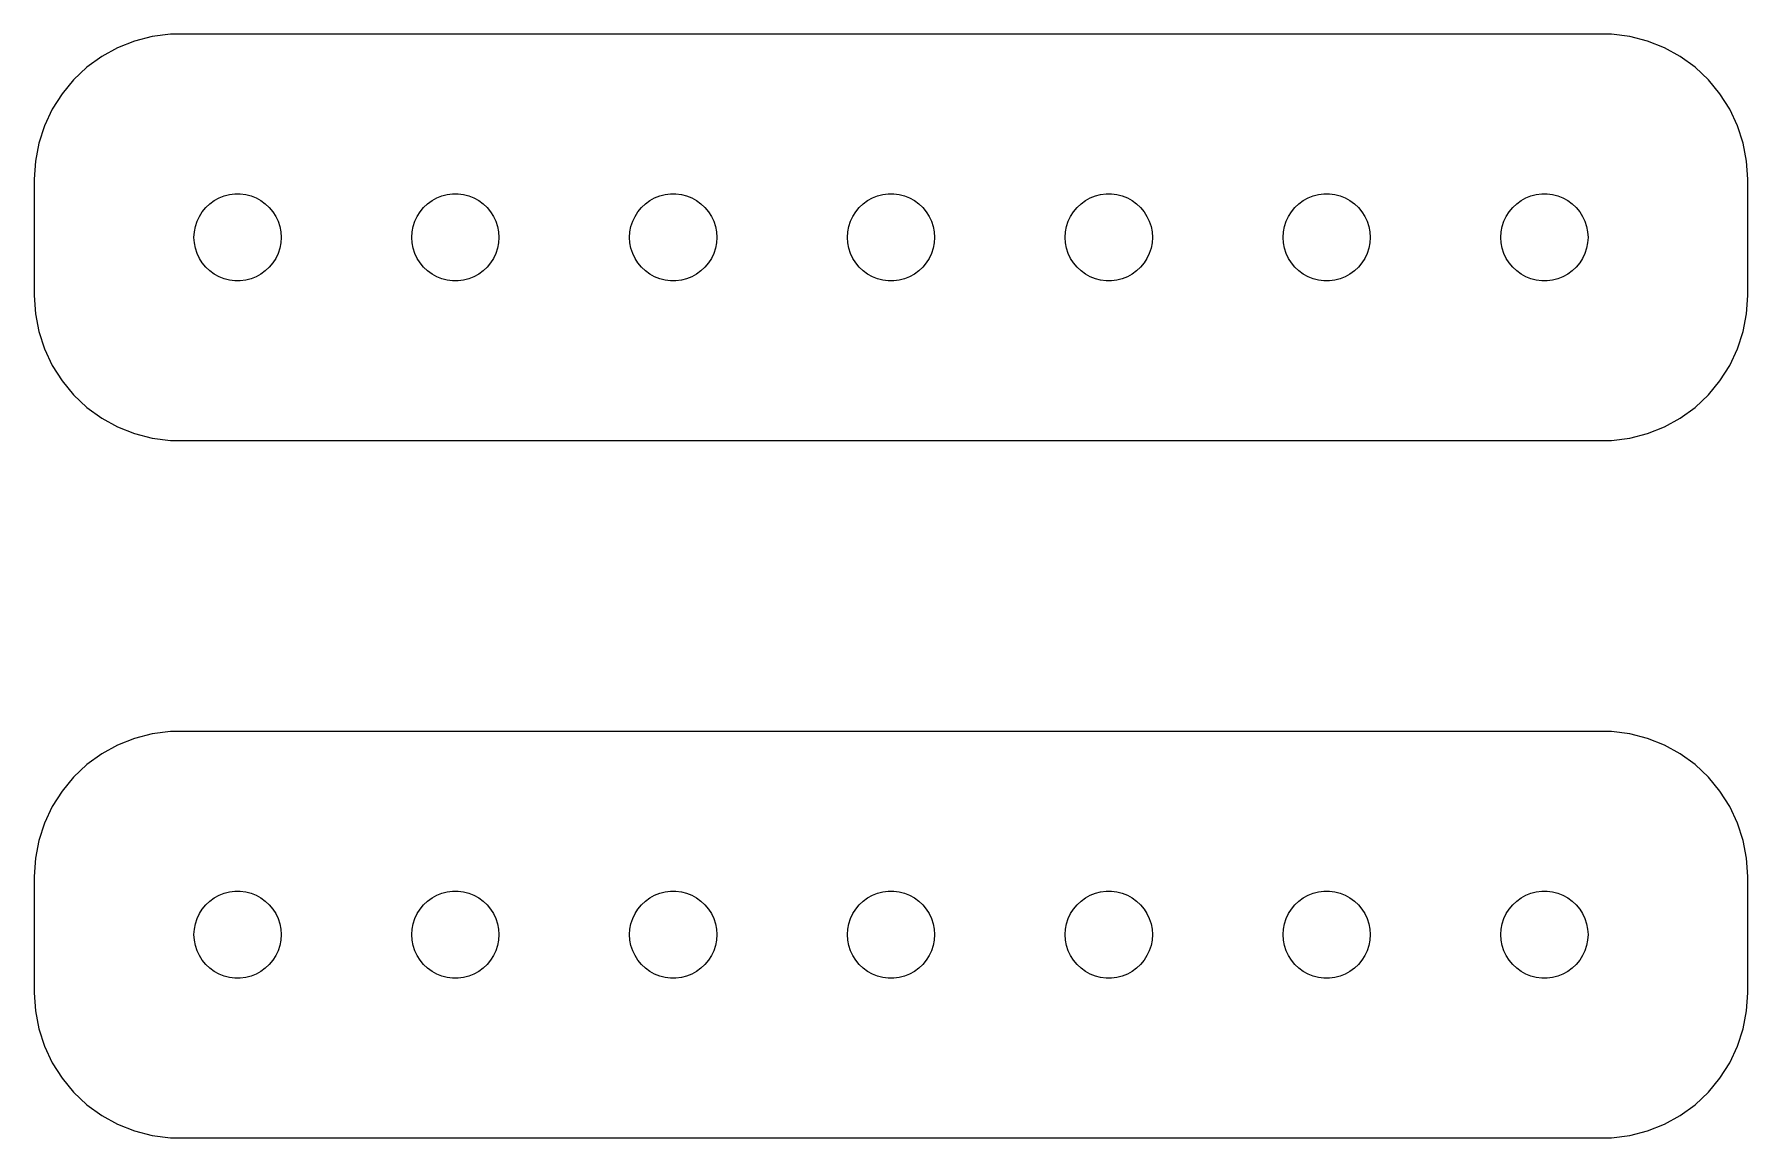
# Model space of a CAD drawing. Header units: metres. Extents: x -29.5 to 29.5, y 41 to 103.
# Drawn here: x -29.5 to 29.5, y 65 to 103 of the extents above; entities that cross this region are included whole.
import ezdxf

# ---------------------------------------------------------------- set-up
doc = ezdxf.new("R2010")
doc.units = ezdxf.units.M

msp = doc.modelspace()

# ---------------------------------------------------------------- linework, layer by layer
for p, q in [((-26.0451, 102.755), (-26.6289, 102.524)), ((-25.4369, 102.911), (-26.0451, 102.755)), ((-24.8139, 102.99), (-25.4369, 102.911)), ((24.8139, 102.99), (-24.8139, 102.99)), ((25.4369, 102.911), (24.8139, 102.99)), ((26.0451, 102.755), (25.4369, 102.911)), ((26.6289, 102.524), (26.0451, 102.755)), ((-27.1791, 102.222), (-27.6871, 101.853)), ((-26.6289, 102.524), (-27.1791, 102.222)), ((27.1791, 102.222), (26.6289, 102.524)), ((27.6871, 101.853), (27.1791, 102.222)), ((-27.6871, 101.853), (-28.1448, 101.423)), ((28.1448, 101.423), (27.6871, 101.853)), ((-28.5451, 100.939), (-28.8815, 100.409)), ((-28.1448, 101.423), (-28.5451, 100.939)), ((28.5451, 100.939), (28.1448, 101.423)), ((28.8815, 100.409), (28.5451, 100.939)), ((-28.8815, 100.409), (-29.1489, 99.8406)), ((29.1489, 99.8406), (28.8815, 100.409)), ((-29.1489, 99.8406), (-29.3429, 99.2434)), ((29.3429, 99.2434), (29.1489, 99.8406)), ((-29.3429, 99.2434), (-29.4606, 98.6267)), ((29.4606, 98.6267), (29.3429, 99.2434)), ((-29.4606, 98.6267), (-29.5, 98)), ((29.5, 98), (29.4606, 98.6267)), ((-29.5, 98), (-29.5, 94)), ((29.5, 94), (29.5, 98)), ((-23.3037, 97.2665), (-23.1387, 97.3572)), ((-23.1387, 97.3572), (-22.9635, 97.4266)), ((-22.9635, 97.4266), (-22.7811, 97.4734)), ((-22.7811, 97.4734), (-22.5942, 97.497)), ((-22.5942, 97.497), (-22.4058, 97.497)), ((-22.4058, 97.497), (-22.2189, 97.4734)), ((-22.2189, 97.4734), (-22.0365, 97.4266)), ((-22.0365, 97.4266), (-21.8613, 97.3572)), ((-21.8613, 97.3572), (-21.6963, 97.2665)), ((-15.8037, 97.2665), (-15.6387, 97.3572)), ((-15.6387, 97.3572), (-15.4635, 97.4266)), ((-15.4635, 97.4266), (-15.2811, 97.4734)), ((-15.2811, 97.4734), (-15.0942, 97.497)), ((-15.0942, 97.497), (-14.9058, 97.497)), ((-14.9058, 97.497), (-14.7189, 97.4734)), ((-14.7189, 97.4734), (-14.5365, 97.4266)), ((-14.5365, 97.4266), (-14.3613, 97.3572)), ((-14.3613, 97.3572), (-14.1963, 97.2665)), ((-8.30373, 97.2665), (-8.13866, 97.3572)), ((-8.13866, 97.3572), (-7.96352, 97.4266)), ((-7.96352, 97.4266), (-7.78107, 97.4734)), ((-7.78107, 97.4734), (-7.59418, 97.497)), ((-7.59418, 97.497), (-7.40581, 97.497)), ((-7.40581, 97.497), (-7.21892, 97.4734)), ((-7.21892, 97.4734), (-7.03647, 97.4266)), ((-7.03647, 97.4266), (-6.86133, 97.3572)), ((-6.86133, 97.3572), (-6.69626, 97.2665)), ((-0.803726, 97.2665), (-0.638657, 97.3572)), ((-0.638657, 97.3572), (-0.463516, 97.4266)), ((-0.463516, 97.4266), (-0.281067, 97.4734)), ((-0.281067, 97.4734), (-0.094177, 97.497)), ((-0.094177, 97.497), (0.094177, 97.497)), ((0.094177, 97.497), (0.281067, 97.4734)), ((0.281067, 97.4734), (0.463516, 97.4266)), ((0.463516, 97.4266), (0.638657, 97.3572)), ((0.638657, 97.3572), (0.803726, 97.2665)), ((6.69626, 97.2665), (6.86133, 97.3572)), ((6.86133, 97.3572), (7.03647, 97.4266)), ((7.03647, 97.4266), (7.21892, 97.4734)), ((7.21892, 97.4734), (7.40581, 97.497)), ((7.40581, 97.497), (7.59418, 97.497)), ((7.59418, 97.497), (7.78107, 97.4734)), ((7.78107, 97.4734), (7.96352, 97.4266)), ((7.96352, 97.4266), (8.13866, 97.3572)), ((8.13866, 97.3572), (8.30373, 97.2665)), ((14.1963, 97.2665), (14.3613, 97.3572)), ((14.3613, 97.3572), (14.5365, 97.4266)), ((14.5365, 97.4266), (14.7189, 97.4734)), ((14.7189, 97.4734), (14.9058, 97.497)), ((14.9058, 97.497), (15.0942, 97.497)), ((15.0942, 97.497), (15.2811, 97.4734)), ((15.2811, 97.4734), (15.4635, 97.4266)), ((15.4635, 97.4266), (15.6387, 97.3572)), ((15.6387, 97.3572), (15.8037, 97.2665)), ((21.6963, 97.2665), (21.8613, 97.3572)), ((21.8613, 97.3572), (22.0365, 97.4266)), ((22.0365, 97.4266), (22.2189, 97.4734)), ((22.2189, 97.4734), (22.4058, 97.497)), ((22.4058, 97.497), (22.5942, 97.497)), ((22.5942, 97.497), (22.7811, 97.4734)), ((22.7811, 97.4734), (22.9635, 97.4266)), ((22.9635, 97.4266), (23.1387, 97.3572)), ((23.1387, 97.3572), (23.3037, 97.2665)), ((-23.8145, 96.7226), (-23.7135, 96.8817)), ((-23.7135, 96.8817), (-23.5934, 97.0268)), ((-23.5934, 97.0268), (-23.4561, 97.1558)), ((-23.4561, 97.1558), (-23.3037, 97.2665)), ((-21.6963, 97.2665), (-21.5439, 97.1558)), ((-21.5439, 97.1558), (-21.4065, 97.0268)), ((-21.4065, 97.0268), (-21.2865, 96.8817)), ((-21.2865, 96.8817), (-21.1855, 96.7226)), ((-16.3145, 96.7226), (-16.2135, 96.8817)), ((-16.2135, 96.8817), (-16.0934, 97.0268)), ((-16.0934, 97.0268), (-15.9561, 97.1558)), ((-15.9561, 97.1558), (-15.8037, 97.2665)), ((-14.1963, 97.2665), (-14.0439, 97.1558)), ((-14.0439, 97.1558), (-13.9065, 97.0268)), ((-13.9065, 97.0268), (-13.7865, 96.8817)), ((-13.7865, 96.8817), (-13.6855, 96.7226)), ((-8.81445, 96.7226), (-8.71352, 96.8817)), ((-8.71352, 96.8817), (-8.59344, 97.0268)), ((-8.59344, 97.0268), (-8.45613, 97.1558)), ((-8.45613, 97.1558), (-8.30373, 97.2665)), ((-6.69626, 97.2665), (-6.54385, 97.1558)), ((-6.54385, 97.1558), (-6.40654, 97.0268)), ((-6.40654, 97.0268), (-6.28647, 96.8817)), ((-6.28647, 96.8817), (-6.18553, 96.7226)), ((-1.31445, 96.7226), (-1.21352, 96.8817)), ((-1.21352, 96.8817), (-1.09344, 97.0268)), ((-1.09344, 97.0268), (-0.956131, 97.1558)), ((-0.956131, 97.1558), (-0.803726, 97.2665)), ((0.803726, 97.2665), (0.956131, 97.1558)), ((0.956131, 97.1558), (1.09344, 97.0268)), ((1.09344, 97.0268), (1.21352, 96.8817)), ((1.21352, 96.8817), (1.31445, 96.7226)), ((6.18553, 96.7226), (6.28647, 96.8817)), ((6.28647, 96.8817), (6.40654, 97.0268)), ((6.40654, 97.0268), (6.54385, 97.1558)), ((6.54385, 97.1558), (6.69626, 97.2665)), ((8.30373, 97.2665), (8.45613, 97.1558)), ((8.45613, 97.1558), (8.59344, 97.0268)), ((8.59344, 97.0268), (8.71352, 96.8817)), ((8.71352, 96.8817), (8.81445, 96.7226)), ((13.6855, 96.7226), (13.7865, 96.8817)), ((13.7865, 96.8817), (13.9065, 97.0268)), ((13.9065, 97.0268), (14.0439, 97.1558)), ((14.0439, 97.1558), (14.1963, 97.2665)), ((15.8037, 97.2665), (15.9561, 97.1558)), ((15.9561, 97.1558), (16.0934, 97.0268)), ((16.0934, 97.0268), (16.2135, 96.8817)), ((16.2135, 96.8817), (16.3145, 96.7226)), ((21.1855, 96.7226), (21.2865, 96.8817)), ((21.2865, 96.8817), (21.4065, 97.0268)), ((21.4065, 97.0268), (21.5439, 97.1558)), ((21.5439, 97.1558), (21.6963, 97.2665)), ((23.3037, 97.2665), (23.4561, 97.1558)), ((23.4561, 97.1558), (23.5934, 97.0268)), ((23.5934, 97.0268), (23.7135, 96.8817)), ((23.7135, 96.8817), (23.8145, 96.7226)), ((-24, 96), (-23.9882, 96.188)), ((-23.9882, 96.188), (-23.9529, 96.373)), ((-23.9529, 96.373), (-23.8947, 96.5522)), ((-23.8947, 96.5522), (-23.8145, 96.7226)), ((-21.1855, 96.7226), (-21.1053, 96.5522)), ((-21.1053, 96.5522), (-21.0471, 96.373)), ((-21.0471, 96.373), (-21.0118, 96.188)), ((-21.0118, 96.188), (-21, 96)), ((-16.5, 96), (-16.4882, 96.188)), ((-16.4882, 96.188), (-16.4529, 96.373)), ((-16.4529, 96.373), (-16.3947, 96.5522)), ((-16.3947, 96.5522), (-16.3145, 96.7226)), ((-13.6855, 96.7226), (-13.6053, 96.5522)), ((-13.6053, 96.5522), (-13.5471, 96.373)), ((-13.5471, 96.373), (-13.5118, 96.188)), ((-13.5118, 96.188), (-13.5, 96)), ((-9, 96), (-8.98816, 96.188)), ((-8.98816, 96.188), (-8.95287, 96.373)), ((-8.95287, 96.373), (-8.89465, 96.5522)), ((-8.89465, 96.5522), (-8.81445, 96.7226)), ((-6.18553, 96.7226), (-6.10533, 96.5522)), ((-6.10533, 96.5522), (-6.04712, 96.373)), ((-6.04712, 96.373), (-6.01183, 96.188)), ((-6.01183, 96.188), (-6, 96)), ((-1.5, 96), (-1.48816, 96.188)), ((-1.48816, 96.188), (-1.45287, 96.373)), ((-1.45287, 96.373), (-1.39465, 96.5522)), ((-1.39465, 96.5522), (-1.31445, 96.7226)), ((1.31445, 96.7226), (1.39465, 96.5522)), ((1.39465, 96.5522), (1.45287, 96.373)), ((1.45287, 96.373), (1.48816, 96.188)), ((1.48816, 96.188), (1.5, 96)), ((6, 96), (6.01183, 96.188)), ((6.01183, 96.188), (6.04712, 96.373)), ((6.04712, 96.373), (6.10533, 96.5522)), ((6.10533, 96.5522), (6.18553, 96.7226)), ((8.81445, 96.7226), (8.89465, 96.5522)), ((8.89465, 96.5522), (8.95287, 96.373)), ((8.95287, 96.373), (8.98816, 96.188)), ((8.98816, 96.188), (9, 96)), ((13.5, 96), (13.5118, 96.188)), ((13.5118, 96.188), (13.5471, 96.373)), ((13.5471, 96.373), (13.6053, 96.5522)), ((13.6053, 96.5522), (13.6855, 96.7226)), ((16.3145, 96.7226), (16.3947, 96.5522)), ((16.3947, 96.5522), (16.4529, 96.373)), ((16.4529, 96.373), (16.4882, 96.188)), ((16.4882, 96.188), (16.5, 96)), ((21, 96), (21.0118, 96.188)), ((21.0118, 96.188), (21.0471, 96.373)), ((21.0471, 96.373), (21.1053, 96.5522)), ((21.1053, 96.5522), (21.1855, 96.7226)), ((23.8145, 96.7226), (23.8947, 96.5522)), ((23.8947, 96.5522), (23.9529, 96.373)), ((23.9529, 96.373), (23.9882, 96.188)), ((23.9882, 96.188), (24, 96)), ((-23.9882, 95.812), (-24, 96)), ((-23.9529, 95.627), (-23.9882, 95.812)), ((-23.8947, 95.4478), (-23.9529, 95.627)), ((-21.0471, 95.627), (-21.1053, 95.4478)), ((-21.0118, 95.812), (-21.0471, 95.627)), ((-21, 96), (-21.0118, 95.812)), ((-16.4882, 95.812), (-16.5, 96)), ((-16.4529, 95.627), (-16.4882, 95.812)), ((-16.3947, 95.4478), (-16.4529, 95.627)), ((-13.5471, 95.627), (-13.6053, 95.4478)), ((-13.5118, 95.812), (-13.5471, 95.627)), ((-13.5, 96), (-13.5118, 95.812)), ((-8.98816, 95.812), (-9, 96)), ((-8.95287, 95.627), (-8.98816, 95.812)), ((-8.89465, 95.4478), (-8.95287, 95.627)), ((-6.04712, 95.627), (-6.10533, 95.4478)), ((-6.01183, 95.812), (-6.04712, 95.627)), ((-6, 96), (-6.01183, 95.812)), ((-1.48816, 95.812), (-1.5, 96)), ((-1.45287, 95.627), (-1.48816, 95.812)), ((-1.39465, 95.4478), (-1.45287, 95.627)), ((1.45287, 95.627), (1.39465, 95.4478)), ((1.48816, 95.812), (1.45287, 95.627)), ((1.5, 96), (1.48816, 95.812)), ((6.01183, 95.812), (6, 96)), ((6.04712, 95.627), (6.01183, 95.812)), ((6.10533, 95.4478), (6.04712, 95.627)), ((8.95287, 95.627), (8.89465, 95.4478)), ((8.98816, 95.812), (8.95287, 95.627)), ((9, 96), (8.98816, 95.812)), ((13.5118, 95.812), (13.5, 96)), ((13.5471, 95.627), (13.5118, 95.812)), ((13.6053, 95.4478), (13.5471, 95.627)), ((16.4529, 95.627), (16.3947, 95.4478)), ((16.4882, 95.812), (16.4529, 95.627)), ((16.5, 96), (16.4882, 95.812)), ((21.0118, 95.812), (21, 96)), ((21.0471, 95.627), (21.0118, 95.812)), ((21.1053, 95.4478), (21.0471, 95.627)), ((23.9529, 95.627), (23.8947, 95.4478)), ((23.9882, 95.812), (23.9529, 95.627)), ((24, 96), (23.9882, 95.812)), ((-23.8145, 95.2774), (-23.8947, 95.4478)), ((-23.7135, 95.1183), (-23.8145, 95.2774)), ((-23.5934, 94.9732), (-23.7135, 95.1183)), ((-21.2865, 95.1183), (-21.4065, 94.9732)), ((-21.1855, 95.2774), (-21.2865, 95.1183)), ((-21.1053, 95.4478), (-21.1855, 95.2774)), ((-16.3145, 95.2774), (-16.3947, 95.4478)), ((-16.2135, 95.1183), (-16.3145, 95.2774)), ((-16.0934, 94.9732), (-16.2135, 95.1183)), ((-13.7865, 95.1183), (-13.9065, 94.9732)), ((-13.6855, 95.2774), (-13.7865, 95.1183)), ((-13.6053, 95.4478), (-13.6855, 95.2774)), ((-8.81445, 95.2774), (-8.89465, 95.4478)), ((-8.71352, 95.1183), (-8.81445, 95.2774)), ((-8.59344, 94.9732), (-8.71352, 95.1183)), ((-6.28647, 95.1183), (-6.40654, 94.9732)), ((-6.18553, 95.2774), (-6.28647, 95.1183)), ((-6.10533, 95.4478), (-6.18553, 95.2774)), ((-1.31445, 95.2774), (-1.39465, 95.4478)), ((-1.21352, 95.1183), (-1.31445, 95.2774)), ((-1.09344, 94.9732), (-1.21352, 95.1183)), ((1.21352, 95.1183), (1.09344, 94.9732)), ((1.31445, 95.2774), (1.21352, 95.1183)), ((1.39465, 95.4478), (1.31445, 95.2774)), ((6.18553, 95.2774), (6.10533, 95.4478)), ((6.28647, 95.1183), (6.18553, 95.2774)), ((6.40654, 94.9732), (6.28647, 95.1183)), ((8.71352, 95.1183), (8.59344, 94.9732)), ((8.81445, 95.2774), (8.71352, 95.1183)), ((8.89465, 95.4478), (8.81445, 95.2774)), ((13.6855, 95.2774), (13.6053, 95.4478)), ((13.7865, 95.1183), (13.6855, 95.2774)), ((13.9065, 94.9732), (13.7865, 95.1183)), ((16.2135, 95.1183), (16.0934, 94.9732)), ((16.3145, 95.2774), (16.2135, 95.1183)), ((16.3947, 95.4478), (16.3145, 95.2774)), ((21.1855, 95.2774), (21.1053, 95.4478)), ((21.2865, 95.1183), (21.1855, 95.2774)), ((21.4065, 94.9732), (21.2865, 95.1183)), ((23.7135, 95.1183), (23.5934, 94.9732)), ((23.8145, 95.2774), (23.7135, 95.1183)), ((23.8947, 95.4478), (23.8145, 95.2774)), ((-23.4561, 94.8442), (-23.5934, 94.9732)), ((-23.3037, 94.7335), (-23.4561, 94.8442)), ((-23.1387, 94.6428), (-23.3037, 94.7335)), ((-22.9635, 94.5734), (-23.1387, 94.6428)), ((-22.7811, 94.5266), (-22.9635, 94.5734)), ((-22.5942, 94.503), (-22.7811, 94.5266)), ((-22.4058, 94.503), (-22.5942, 94.503)), ((-22.2189, 94.5266), (-22.4058, 94.503)), ((-22.0365, 94.5734), (-22.2189, 94.5266)), ((-21.8613, 94.6428), (-22.0365, 94.5734)), ((-21.6963, 94.7335), (-21.8613, 94.6428)), ((-21.5439, 94.8442), (-21.6963, 94.7335)), ((-21.4065, 94.9732), (-21.5439, 94.8442)), ((-15.9561, 94.8442), (-16.0934, 94.9732)), ((-15.8037, 94.7335), (-15.9561, 94.8442)), ((-15.6387, 94.6428), (-15.8037, 94.7335)), ((-15.4635, 94.5734), (-15.6387, 94.6428)), ((-15.2811, 94.5266), (-15.4635, 94.5734)), ((-15.0942, 94.503), (-15.2811, 94.5266)), ((-14.9058, 94.503), (-15.0942, 94.503)), ((-14.7189, 94.5266), (-14.9058, 94.503)), ((-14.5365, 94.5734), (-14.7189, 94.5266)), ((-14.3613, 94.6428), (-14.5365, 94.5734)), ((-14.1963, 94.7335), (-14.3613, 94.6428)), ((-14.0439, 94.8442), (-14.1963, 94.7335)), ((-13.9065, 94.9732), (-14.0439, 94.8442)), ((-8.45613, 94.8442), (-8.59344, 94.9732)), ((-8.30373, 94.7335), (-8.45613, 94.8442)), ((-8.13866, 94.6428), (-8.30373, 94.7335)), ((-7.96352, 94.5734), (-8.13866, 94.6428)), ((-7.78107, 94.5266), (-7.96352, 94.5734)), ((-7.59418, 94.503), (-7.78107, 94.5266)), ((-7.40581, 94.503), (-7.59418, 94.503)), ((-7.21892, 94.5266), (-7.40581, 94.503)), ((-7.03647, 94.5734), (-7.21892, 94.5266)), ((-6.86133, 94.6428), (-7.03647, 94.5734)), ((-6.69626, 94.7335), (-6.86133, 94.6428)), ((-6.54385, 94.8442), (-6.69626, 94.7335)), ((-6.40654, 94.9732), (-6.54385, 94.8442)), ((-0.956131, 94.8442), (-1.09344, 94.9732)), ((-0.803726, 94.7335), (-0.956131, 94.8442)), ((-0.638657, 94.6428), (-0.803726, 94.7335)), ((-0.463516, 94.5734), (-0.638657, 94.6428)), ((-0.281067, 94.5266), (-0.463516, 94.5734)), ((-0.094177, 94.503), (-0.281067, 94.5266)), ((0.094177, 94.503), (-0.094177, 94.503)), ((0.281067, 94.5266), (0.094177, 94.503)), ((0.463516, 94.5734), (0.281067, 94.5266)), ((0.638657, 94.6428), (0.463516, 94.5734)), ((0.803726, 94.7335), (0.638657, 94.6428)), ((0.956131, 94.8442), (0.803726, 94.7335)), ((1.09344, 94.9732), (0.956131, 94.8442)), ((6.54385, 94.8442), (6.40654, 94.9732)), ((6.69626, 94.7335), (6.54385, 94.8442)), ((6.86133, 94.6428), (6.69626, 94.7335)), ((7.03647, 94.5734), (6.86133, 94.6428)), ((7.21892, 94.5266), (7.03647, 94.5734)), ((7.40581, 94.503), (7.21892, 94.5266)), ((7.59418, 94.503), (7.40581, 94.503)), ((7.78107, 94.5266), (7.59418, 94.503)), ((7.96352, 94.5734), (7.78107, 94.5266)), ((8.13866, 94.6428), (7.96352, 94.5734)), ((8.30373, 94.7335), (8.13866, 94.6428)), ((8.45613, 94.8442), (8.30373, 94.7335)), ((8.59344, 94.9732), (8.45613, 94.8442)), ((14.0439, 94.8442), (13.9065, 94.9732)), ((14.1963, 94.7335), (14.0439, 94.8442)), ((14.3613, 94.6428), (14.1963, 94.7335)), ((14.5365, 94.5734), (14.3613, 94.6428)), ((14.7189, 94.5266), (14.5365, 94.5734)), ((14.9058, 94.503), (14.7189, 94.5266)), ((15.0942, 94.503), (14.9058, 94.503)), ((15.2811, 94.5266), (15.0942, 94.503)), ((15.4635, 94.5734), (15.2811, 94.5266)), ((15.6387, 94.6428), (15.4635, 94.5734)), ((15.8037, 94.7335), (15.6387, 94.6428)), ((15.9561, 94.8442), (15.8037, 94.7335)), ((16.0934, 94.9732), (15.9561, 94.8442)), ((21.5439, 94.8442), (21.4065, 94.9732)), ((21.6963, 94.7335), (21.5439, 94.8442)), ((21.8613, 94.6428), (21.6963, 94.7335)), ((22.0365, 94.5734), (21.8613, 94.6428)), ((22.2189, 94.5266), (22.0365, 94.5734)), ((22.4058, 94.503), (22.2189, 94.5266)), ((22.5942, 94.503), (22.4058, 94.503)), ((22.7811, 94.5266), (22.5942, 94.503)), ((22.9635, 94.5734), (22.7811, 94.5266)), ((23.1387, 94.6428), (22.9635, 94.5734)), ((23.3037, 94.7335), (23.1387, 94.6428)), ((23.4561, 94.8442), (23.3037, 94.7335)), ((23.5934, 94.9732), (23.4561, 94.8442)), ((-29.5, 94), (-29.4606, 93.3733)), ((29.4606, 93.3733), (29.5, 94)), ((-29.4606, 93.3733), (-29.3429, 92.7566)), ((29.3429, 92.7566), (29.4606, 93.3733)), ((-29.3429, 92.7566), (-29.1489, 92.1594)), ((29.1489, 92.1594), (29.3429, 92.7566)), ((-29.1489, 92.1594), (-28.8815, 91.5912)), ((28.8815, 91.5912), (29.1489, 92.1594)), ((-28.8815, 91.5912), (-28.5451, 91.0611)), ((28.5451, 91.0611), (28.8815, 91.5912)), ((-28.5451, 91.0611), (-28.1448, 90.5773)), ((28.1448, 90.5773), (28.5451, 91.0611)), ((-28.1448, 90.5773), (-27.6871, 90.1474)), ((27.6871, 90.1474), (28.1448, 90.5773)), ((-27.6871, 90.1474), (-27.1791, 89.7784)), ((-27.1791, 89.7784), (-26.6289, 89.4759)), ((26.6289, 89.4759), (27.1791, 89.7784)), ((27.1791, 89.7784), (27.6871, 90.1474)), ((-26.6289, 89.4759), (-26.0451, 89.2447)), ((-26.0451, 89.2447), (-25.4369, 89.0886)), ((25.4369, 89.0886), (26.0451, 89.2447)), ((26.0451, 89.2447), (26.6289, 89.4759)), ((-25.4369, 89.0886), (-24.8139, 89.0099)), ((-24.8139, 89.0099), (24.8139, 89.0099)), ((24.8139, 89.0099), (25.4369, 89.0886)), ((-26.6289, 78.5241), (-27.1791, 78.2216)), ((-26.0451, 78.7553), (-26.6289, 78.5241)), ((-25.4369, 78.9114), (-26.0451, 78.7553)), ((-24.8139, 78.9901), (-25.4369, 78.9114)), ((24.8139, 78.9901), (-24.8139, 78.9901)), ((25.4369, 78.9114), (24.8139, 78.9901)), ((26.0451, 78.7553), (25.4369, 78.9114)), ((26.6289, 78.5241), (26.0451, 78.7553)), ((27.1791, 78.2216), (26.6289, 78.5241)), ((-27.1791, 78.2216), (-27.6871, 77.8526)), ((27.6871, 77.8526), (27.1791, 78.2216)), ((-28.1448, 77.4227), (-28.5451, 76.9389)), ((-27.6871, 77.8526), (-28.1448, 77.4227)), ((28.1448, 77.4227), (27.6871, 77.8526)), ((28.5451, 76.9389), (28.1448, 77.4227)), ((-28.5451, 76.9389), (-28.8815, 76.4088)), ((28.8815, 76.4088), (28.5451, 76.9389)), ((-28.8815, 76.4088), (-29.1489, 75.8406)), ((29.1489, 75.8406), (28.8815, 76.4088)), ((-29.1489, 75.8406), (-29.3429, 75.2434)), ((29.3429, 75.2434), (29.1489, 75.8406)), ((-29.3429, 75.2434), (-29.4606, 74.6267)), ((29.4606, 74.6267), (29.3429, 75.2434)), ((-29.4606, 74.6267), (-29.5, 74)), ((29.5, 74), (29.4606, 74.6267)), ((-29.5, 74), (-29.5, 70)), ((29.5, 70), (29.5, 74)), ((-23.4561, 73.1558), (-23.3037, 73.2665)), ((-23.3037, 73.2665), (-23.1387, 73.3572)), ((-23.1387, 73.3572), (-22.9635, 73.4266)), ((-22.9635, 73.4266), (-22.7811, 73.4734)), ((-22.7811, 73.4734), (-22.5942, 73.497)), ((-22.5942, 73.497), (-22.4058, 73.497)), ((-22.4058, 73.497), (-22.2189, 73.4734)), ((-22.2189, 73.4734), (-22.0365, 73.4266)), ((-22.0365, 73.4266), (-21.8613, 73.3572)), ((-21.8613, 73.3572), (-21.6963, 73.2665)), ((-21.6963, 73.2665), (-21.5439, 73.1558)), ((-15.9561, 73.1558), (-15.8037, 73.2665)), ((-15.8037, 73.2665), (-15.6387, 73.3572)), ((-15.6387, 73.3572), (-15.4635, 73.4266)), ((-15.4635, 73.4266), (-15.2811, 73.4734)), ((-15.2811, 73.4734), (-15.0942, 73.497)), ((-15.0942, 73.497), (-14.9058, 73.497)), ((-14.9058, 73.497), (-14.7189, 73.4734)), ((-14.7189, 73.4734), (-14.5365, 73.4266)), ((-14.5365, 73.4266), (-14.3613, 73.3572)), ((-14.3613, 73.3572), (-14.1963, 73.2665)), ((-14.1963, 73.2665), (-14.0439, 73.1558)), ((-8.45613, 73.1558), (-8.30373, 73.2665)), ((-8.30373, 73.2665), (-8.13866, 73.3572)), ((-8.13866, 73.3572), (-7.96352, 73.4266)), ((-7.96352, 73.4266), (-7.78107, 73.4734)), ((-7.78107, 73.4734), (-7.59418, 73.497)), ((-7.59418, 73.497), (-7.40581, 73.497)), ((-7.40581, 73.497), (-7.21892, 73.4734)), ((-7.21892, 73.4734), (-7.03647, 73.4266)), ((-7.03647, 73.4266), (-6.86133, 73.3572)), ((-6.86133, 73.3572), (-6.69626, 73.2665)), ((-6.69626, 73.2665), (-6.54385, 73.1558)), ((-0.956131, 73.1558), (-0.803726, 73.2665)), ((-0.803726, 73.2665), (-0.638657, 73.3572)), ((-0.638657, 73.3572), (-0.463516, 73.4266)), ((-0.463516, 73.4266), (-0.281067, 73.4734)), ((-0.281067, 73.4734), (-0.094177, 73.497)), ((-0.094177, 73.497), (0.094177, 73.497)), ((0.094177, 73.497), (0.281067, 73.4734)), ((0.281067, 73.4734), (0.463516, 73.4266)), ((0.463516, 73.4266), (0.638657, 73.3572)), ((0.638657, 73.3572), (0.803726, 73.2665)), ((0.803726, 73.2665), (0.956131, 73.1558)), ((6.54385, 73.1558), (6.69626, 73.2665)), ((6.69626, 73.2665), (6.86133, 73.3572)), ((6.86133, 73.3572), (7.03647, 73.4266)), ((7.03647, 73.4266), (7.21892, 73.4734)), ((7.21892, 73.4734), (7.40581, 73.497)), ((7.40581, 73.497), (7.59418, 73.497)), ((7.59418, 73.497), (7.78107, 73.4734)), ((7.78107, 73.4734), (7.96352, 73.4266)), ((7.96352, 73.4266), (8.13866, 73.3572)), ((8.13866, 73.3572), (8.30373, 73.2665)), ((8.30373, 73.2665), (8.45613, 73.1558)), ((14.0439, 73.1558), (14.1963, 73.2665)), ((14.1963, 73.2665), (14.3613, 73.3572)), ((14.3613, 73.3572), (14.5365, 73.4266)), ((14.5365, 73.4266), (14.7189, 73.4734)), ((14.7189, 73.4734), (14.9058, 73.497)), ((14.9058, 73.497), (15.0942, 73.497)), ((15.0942, 73.497), (15.2811, 73.4734)), ((15.2811, 73.4734), (15.4635, 73.4266)), ((15.4635, 73.4266), (15.6387, 73.3572)), ((15.6387, 73.3572), (15.8037, 73.2665)), ((15.8037, 73.2665), (15.9561, 73.1558)), ((21.5439, 73.1558), (21.6963, 73.2665)), ((21.6963, 73.2665), (21.8613, 73.3572)), ((21.8613, 73.3572), (22.0365, 73.4266)), ((22.0365, 73.4266), (22.2189, 73.4734)), ((22.2189, 73.4734), (22.4058, 73.497)), ((22.4058, 73.497), (22.5942, 73.497)), ((22.5942, 73.497), (22.7811, 73.4734)), ((22.7811, 73.4734), (22.9635, 73.4266)), ((22.9635, 73.4266), (23.1387, 73.3572)), ((23.1387, 73.3572), (23.3037, 73.2665)), ((23.3037, 73.2665), (23.4561, 73.1558)), ((-23.8947, 72.5522), (-23.8145, 72.7226)), ((-23.8145, 72.7226), (-23.7135, 72.8817)), ((-23.7135, 72.8817), (-23.5934, 73.0268)), ((-23.5934, 73.0268), (-23.4561, 73.1558)), ((-21.5439, 73.1558), (-21.4065, 73.0268)), ((-21.4065, 73.0268), (-21.2865, 72.8817)), ((-21.2865, 72.8817), (-21.1855, 72.7226)), ((-21.1855, 72.7226), (-21.1053, 72.5522)), ((-16.3947, 72.5522), (-16.3145, 72.7226)), ((-16.3145, 72.7226), (-16.2135, 72.8817)), ((-16.2135, 72.8817), (-16.0934, 73.0268)), ((-16.0934, 73.0268), (-15.9561, 73.1558)), ((-14.0439, 73.1558), (-13.9065, 73.0268)), ((-13.9065, 73.0268), (-13.7865, 72.8817)), ((-13.7865, 72.8817), (-13.6855, 72.7226)), ((-13.6855, 72.7226), (-13.6053, 72.5522)), ((-8.89465, 72.5522), (-8.81445, 72.7226)), ((-8.81445, 72.7226), (-8.71352, 72.8817)), ((-8.71352, 72.8817), (-8.59344, 73.0268)), ((-8.59344, 73.0268), (-8.45613, 73.1558)), ((-6.54385, 73.1558), (-6.40654, 73.0268)), ((-6.40654, 73.0268), (-6.28647, 72.8817)), ((-6.28647, 72.8817), (-6.18553, 72.7226)), ((-6.18553, 72.7226), (-6.10533, 72.5522)), ((-1.39465, 72.5522), (-1.31445, 72.7226)), ((-1.31445, 72.7226), (-1.21352, 72.8817)), ((-1.21352, 72.8817), (-1.09344, 73.0268)), ((-1.09344, 73.0268), (-0.956131, 73.1558)), ((0.956131, 73.1558), (1.09344, 73.0268)), ((1.09344, 73.0268), (1.21352, 72.8817)), ((1.21352, 72.8817), (1.31445, 72.7226)), ((1.31445, 72.7226), (1.39465, 72.5522)), ((6.10533, 72.5522), (6.18553, 72.7226)), ((6.18553, 72.7226), (6.28647, 72.8817)), ((6.28647, 72.8817), (6.40654, 73.0268)), ((6.40654, 73.0268), (6.54385, 73.1558)), ((8.45613, 73.1558), (8.59344, 73.0268)), ((8.59344, 73.0268), (8.71352, 72.8817)), ((8.71352, 72.8817), (8.81445, 72.7226)), ((8.81445, 72.7226), (8.89465, 72.5522)), ((13.6053, 72.5522), (13.6855, 72.7226)), ((13.6855, 72.7226), (13.7865, 72.8817)), ((13.7865, 72.8817), (13.9065, 73.0268)), ((13.9065, 73.0268), (14.0439, 73.1558)), ((15.9561, 73.1558), (16.0934, 73.0268)), ((16.0934, 73.0268), (16.2135, 72.8817)), ((16.2135, 72.8817), (16.3145, 72.7226)), ((16.3145, 72.7226), (16.3947, 72.5522)), ((21.1053, 72.5522), (21.1855, 72.7226)), ((21.1855, 72.7226), (21.2865, 72.8817)), ((21.2865, 72.8817), (21.4065, 73.0268)), ((21.4065, 73.0268), (21.5439, 73.1558)), ((23.4561, 73.1558), (23.5934, 73.0268)), ((23.5934, 73.0268), (23.7135, 72.8817)), ((23.7135, 72.8817), (23.8145, 72.7226)), ((23.8145, 72.7226), (23.8947, 72.5522)), ((-24, 72), (-23.9882, 72.188)), ((-23.9882, 71.812), (-24, 72)), ((-23.9882, 72.188), (-23.9529, 72.373)), ((-23.9529, 72.373), (-23.8947, 72.5522)), ((-21.1053, 72.5522), (-21.0471, 72.373)), ((-21.0471, 72.373), (-21.0118, 72.188)), ((-21.0118, 72.188), (-21, 72)), ((-21, 72), (-21.0118, 71.812)), ((-16.5, 72), (-16.4882, 72.188)), ((-16.4882, 71.812), (-16.5, 72)), ((-16.4882, 72.188), (-16.4529, 72.373)), ((-16.4529, 72.373), (-16.3947, 72.5522)), ((-13.6053, 72.5522), (-13.5471, 72.373)), ((-13.5471, 72.373), (-13.5118, 72.188)), ((-13.5118, 72.188), (-13.5, 72)), ((-13.5, 72), (-13.5118, 71.812)), ((-9, 72), (-8.98816, 72.188)), ((-8.98816, 71.812), (-9, 72)), ((-8.98816, 72.188), (-8.95287, 72.373)), ((-8.95287, 72.373), (-8.89465, 72.5522)), ((-6.10533, 72.5522), (-6.04712, 72.373)), ((-6.04712, 72.373), (-6.01183, 72.188)), ((-6.01183, 72.188), (-6, 72)), ((-6, 72), (-6.01183, 71.812)), ((-1.5, 72), (-1.48816, 72.188)), ((-1.48816, 71.812), (-1.5, 72)), ((-1.48816, 72.188), (-1.45287, 72.373)), ((-1.45287, 72.373), (-1.39465, 72.5522)), ((1.39465, 72.5522), (1.45287, 72.373)), ((1.45287, 72.373), (1.48816, 72.188)), ((1.48816, 72.188), (1.5, 72)), ((1.5, 72), (1.48816, 71.812)), ((6, 72), (6.01183, 72.188)), ((6.01183, 71.812), (6, 72)), ((6.01183, 72.188), (6.04712, 72.373)), ((6.04712, 72.373), (6.10533, 72.5522)), ((8.89465, 72.5522), (8.95287, 72.373)), ((8.95287, 72.373), (8.98816, 72.188)), ((8.98816, 72.188), (9, 72)), ((9, 72), (8.98816, 71.812)), ((13.5, 72), (13.5118, 72.188)), ((13.5118, 71.812), (13.5, 72)), ((13.5118, 72.188), (13.5471, 72.373)), ((13.5471, 72.373), (13.6053, 72.5522)), ((16.3947, 72.5522), (16.4529, 72.373)), ((16.4529, 72.373), (16.4882, 72.188)), ((16.4882, 72.188), (16.5, 72)), ((16.5, 72), (16.4882, 71.812)), ((21, 72), (21.0118, 72.188)), ((21.0118, 71.812), (21, 72)), ((21.0118, 72.188), (21.0471, 72.373)), ((21.0471, 72.373), (21.1053, 72.5522)), ((23.8947, 72.5522), (23.9529, 72.373)), ((23.9529, 72.373), (23.9882, 72.188)), ((23.9882, 72.188), (24, 72)), ((24, 72), (23.9882, 71.812)), ((-23.9529, 71.627), (-23.9882, 71.812)), ((-23.8947, 71.4478), (-23.9529, 71.627)), ((-23.8145, 71.2774), (-23.8947, 71.4478)), ((-21.1053, 71.4478), (-21.1855, 71.2774)), ((-21.0471, 71.627), (-21.1053, 71.4478)), ((-21.0118, 71.812), (-21.0471, 71.627)), ((-16.4529, 71.627), (-16.4882, 71.812)), ((-16.3947, 71.4478), (-16.4529, 71.627)), ((-16.3145, 71.2774), (-16.3947, 71.4478)), ((-13.6053, 71.4478), (-13.6855, 71.2774)), ((-13.5471, 71.627), (-13.6053, 71.4478)), ((-13.5118, 71.812), (-13.5471, 71.627)), ((-8.95287, 71.627), (-8.98816, 71.812)), ((-8.89465, 71.4478), (-8.95287, 71.627)), ((-8.81445, 71.2774), (-8.89465, 71.4478)), ((-6.10533, 71.4478), (-6.18553, 71.2774)), ((-6.04712, 71.627), (-6.10533, 71.4478)), ((-6.01183, 71.812), (-6.04712, 71.627)), ((-1.45287, 71.627), (-1.48816, 71.812)), ((-1.39465, 71.4478), (-1.45287, 71.627)), ((-1.31445, 71.2774), (-1.39465, 71.4478)), ((1.39465, 71.4478), (1.31445, 71.2774)), ((1.45287, 71.627), (1.39465, 71.4478)), ((1.48816, 71.812), (1.45287, 71.627)), ((6.04712, 71.627), (6.01183, 71.812)), ((6.10533, 71.4478), (6.04712, 71.627)), ((6.18553, 71.2774), (6.10533, 71.4478)), ((8.89465, 71.4478), (8.81445, 71.2774)), ((8.95287, 71.627), (8.89465, 71.4478)), ((8.98816, 71.812), (8.95287, 71.627)), ((13.5471, 71.627), (13.5118, 71.812)), ((13.6053, 71.4478), (13.5471, 71.627)), ((13.6855, 71.2774), (13.6053, 71.4478)), ((16.3947, 71.4478), (16.3145, 71.2774)), ((16.4529, 71.627), (16.3947, 71.4478)), ((16.4882, 71.812), (16.4529, 71.627)), ((21.0471, 71.627), (21.0118, 71.812)), ((21.1053, 71.4478), (21.0471, 71.627)), ((21.1855, 71.2774), (21.1053, 71.4478)), ((23.8947, 71.4478), (23.8145, 71.2774)), ((23.9529, 71.627), (23.8947, 71.4478)), ((23.9882, 71.812), (23.9529, 71.627)), ((-23.7135, 71.1183), (-23.8145, 71.2774)), ((-23.5934, 70.9732), (-23.7135, 71.1183)), ((-23.4561, 70.8442), (-23.5934, 70.9732)), ((-23.3037, 70.7335), (-23.4561, 70.8442)), ((-21.5439, 70.8442), (-21.6963, 70.7335)), ((-21.4065, 70.9732), (-21.5439, 70.8442)), ((-21.2865, 71.1183), (-21.4065, 70.9732)), ((-21.1855, 71.2774), (-21.2865, 71.1183)), ((-16.2135, 71.1183), (-16.3145, 71.2774)), ((-16.0934, 70.9732), (-16.2135, 71.1183)), ((-15.9561, 70.8442), (-16.0934, 70.9732)), ((-15.8037, 70.7335), (-15.9561, 70.8442)), ((-14.0439, 70.8442), (-14.1963, 70.7335)), ((-13.9065, 70.9732), (-14.0439, 70.8442)), ((-13.7865, 71.1183), (-13.9065, 70.9732)), ((-13.6855, 71.2774), (-13.7865, 71.1183)), ((-8.71352, 71.1183), (-8.81445, 71.2774)), ((-8.59344, 70.9732), (-8.71352, 71.1183)), ((-8.45613, 70.8442), (-8.59344, 70.9732)), ((-8.30373, 70.7335), (-8.45613, 70.8442)), ((-6.54385, 70.8442), (-6.69626, 70.7335)), ((-6.40654, 70.9732), (-6.54385, 70.8442)), ((-6.28647, 71.1183), (-6.40654, 70.9732)), ((-6.18553, 71.2774), (-6.28647, 71.1183)), ((-1.21352, 71.1183), (-1.31445, 71.2774)), ((-1.09344, 70.9732), (-1.21352, 71.1183)), ((-0.956131, 70.8442), (-1.09344, 70.9732)), ((-0.803726, 70.7335), (-0.956131, 70.8442)), ((0.956131, 70.8442), (0.803726, 70.7335)), ((1.09344, 70.9732), (0.956131, 70.8442)), ((1.21352, 71.1183), (1.09344, 70.9732)), ((1.31445, 71.2774), (1.21352, 71.1183)), ((6.28647, 71.1183), (6.18553, 71.2774)), ((6.40654, 70.9732), (6.28647, 71.1183)), ((6.54385, 70.8442), (6.40654, 70.9732)), ((6.69626, 70.7335), (6.54385, 70.8442)), ((8.45613, 70.8442), (8.30373, 70.7335)), ((8.59344, 70.9732), (8.45613, 70.8442)), ((8.71352, 71.1183), (8.59344, 70.9732)), ((8.81445, 71.2774), (8.71352, 71.1183)), ((13.7865, 71.1183), (13.6855, 71.2774)), ((13.9065, 70.9732), (13.7865, 71.1183)), ((14.0439, 70.8442), (13.9065, 70.9732)), ((14.1963, 70.7335), (14.0439, 70.8442)), ((15.9561, 70.8442), (15.8037, 70.7335)), ((16.0934, 70.9732), (15.9561, 70.8442)), ((16.2135, 71.1183), (16.0934, 70.9732)), ((16.3145, 71.2774), (16.2135, 71.1183)), ((21.2865, 71.1183), (21.1855, 71.2774)), ((21.4065, 70.9732), (21.2865, 71.1183)), ((21.5439, 70.8442), (21.4065, 70.9732)), ((21.6963, 70.7335), (21.5439, 70.8442)), ((23.4561, 70.8442), (23.3037, 70.7335)), ((23.5934, 70.9732), (23.4561, 70.8442)), ((23.7135, 71.1183), (23.5934, 70.9732)), ((23.8145, 71.2774), (23.7135, 71.1183)), ((-23.1387, 70.6428), (-23.3037, 70.7335)), ((-22.9635, 70.5734), (-23.1387, 70.6428)), ((-22.7811, 70.5266), (-22.9635, 70.5734)), ((-22.5942, 70.503), (-22.7811, 70.5266)), ((-22.4058, 70.503), (-22.5942, 70.503)), ((-22.2189, 70.5266), (-22.4058, 70.503)), ((-22.0365, 70.5734), (-22.2189, 70.5266)), ((-21.8613, 70.6428), (-22.0365, 70.5734)), ((-21.6963, 70.7335), (-21.8613, 70.6428)), ((-15.6387, 70.6428), (-15.8037, 70.7335)), ((-15.4635, 70.5734), (-15.6387, 70.6428)), ((-15.2811, 70.5266), (-15.4635, 70.5734)), ((-15.0942, 70.503), (-15.2811, 70.5266)), ((-14.9058, 70.503), (-15.0942, 70.503)), ((-14.7189, 70.5266), (-14.9058, 70.503)), ((-14.5365, 70.5734), (-14.7189, 70.5266)), ((-14.3613, 70.6428), (-14.5365, 70.5734)), ((-14.1963, 70.7335), (-14.3613, 70.6428)), ((-8.13866, 70.6428), (-8.30373, 70.7335)), ((-7.96352, 70.5734), (-8.13866, 70.6428)), ((-7.78107, 70.5266), (-7.96352, 70.5734)), ((-7.59418, 70.503), (-7.78107, 70.5266)), ((-7.40581, 70.503), (-7.59418, 70.503)), ((-7.21892, 70.5266), (-7.40581, 70.503)), ((-7.03647, 70.5734), (-7.21892, 70.5266)), ((-6.86133, 70.6428), (-7.03647, 70.5734)), ((-6.69626, 70.7335), (-6.86133, 70.6428)), ((-0.638657, 70.6428), (-0.803726, 70.7335)), ((-0.463516, 70.5734), (-0.638657, 70.6428)), ((-0.281067, 70.5266), (-0.463516, 70.5734)), ((-0.094177, 70.503), (-0.281067, 70.5266)), ((0.094177, 70.503), (-0.094177, 70.503)), ((0.281067, 70.5266), (0.094177, 70.503)), ((0.463516, 70.5734), (0.281067, 70.5266)), ((0.638657, 70.6428), (0.463516, 70.5734)), ((0.803726, 70.7335), (0.638657, 70.6428)), ((6.86133, 70.6428), (6.69626, 70.7335)), ((7.03647, 70.5734), (6.86133, 70.6428)), ((7.21892, 70.5266), (7.03647, 70.5734)), ((7.40581, 70.503), (7.21892, 70.5266)), ((7.59418, 70.503), (7.40581, 70.503)), ((7.78107, 70.5266), (7.59418, 70.503)), ((7.96352, 70.5734), (7.78107, 70.5266)), ((8.13866, 70.6428), (7.96352, 70.5734)), ((8.30373, 70.7335), (8.13866, 70.6428)), ((14.3613, 70.6428), (14.1963, 70.7335)), ((14.5365, 70.5734), (14.3613, 70.6428)), ((14.7189, 70.5266), (14.5365, 70.5734)), ((14.9058, 70.503), (14.7189, 70.5266)), ((15.0942, 70.503), (14.9058, 70.503)), ((15.2811, 70.5266), (15.0942, 70.503)), ((15.4635, 70.5734), (15.2811, 70.5266)), ((15.6387, 70.6428), (15.4635, 70.5734)), ((15.8037, 70.7335), (15.6387, 70.6428)), ((21.8613, 70.6428), (21.6963, 70.7335)), ((22.0365, 70.5734), (21.8613, 70.6428)), ((22.2189, 70.5266), (22.0365, 70.5734)), ((22.4058, 70.503), (22.2189, 70.5266)), ((22.5942, 70.503), (22.4058, 70.503)), ((22.7811, 70.5266), (22.5942, 70.503)), ((22.9635, 70.5734), (22.7811, 70.5266)), ((23.1387, 70.6428), (22.9635, 70.5734)), ((23.3037, 70.7335), (23.1387, 70.6428)), ((-29.5, 70), (-29.4606, 69.3733)), ((29.4606, 69.3733), (29.5, 70)), ((-29.4606, 69.3733), (-29.3429, 68.7566)), ((29.3429, 68.7566), (29.4606, 69.3733)), ((-29.3429, 68.7566), (-29.1489, 68.1594)), ((29.1489, 68.1594), (29.3429, 68.7566)), ((-29.1489, 68.1594), (-28.8815, 67.5912)), ((28.8815, 67.5912), (29.1489, 68.1594)), ((-28.8815, 67.5912), (-28.5451, 67.0611)), ((28.5451, 67.0611), (28.8815, 67.5912)), ((-28.5451, 67.0611), (-28.1448, 66.5773)), ((28.1448, 66.5773), (28.5451, 67.0611)), ((-28.1448, 66.5773), (-27.6871, 66.1474)), ((-27.6871, 66.1474), (-27.1791, 65.7784)), ((27.1791, 65.7784), (27.6871, 66.1474)), ((27.6871, 66.1474), (28.1448, 66.5773)), ((-27.1791, 65.7784), (-26.6289, 65.4759)), ((26.6289, 65.4759), (27.1791, 65.7784)), ((-26.6289, 65.4759), (-26.0451, 65.2447)), ((-26.0451, 65.2447), (-25.4369, 65.0886)), ((-25.4369, 65.0886), (-24.8139, 65.0099)), ((-24.8139, 65.0099), (24.8139, 65.0099)), ((24.8139, 65.0099), (25.4369, 65.0886)), ((25.4369, 65.0886), (26.0451, 65.2447)), ((26.0451, 65.2447), (26.6289, 65.4759))]:
    msp.add_line(p, q)

doc.saveas('drawing.dxf')
